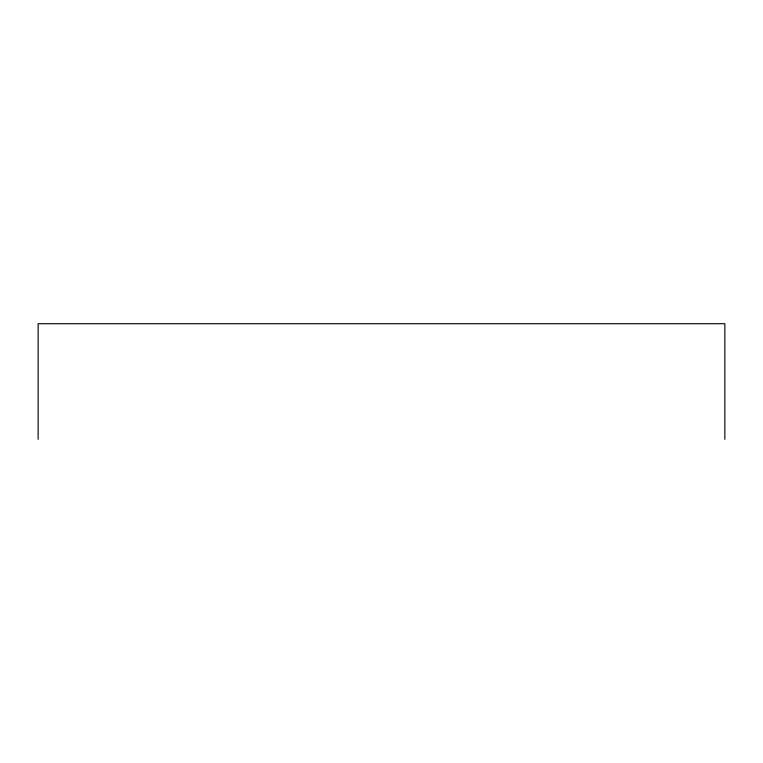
<?xml version="1.0" encoding="UTF-8"?>
<svg xmlns="http://www.w3.org/2000/svg" width="763" height="763" viewBox="0 0 763 763"><rect width="100%" height="100%" fill="white"/><g stroke="black" fill="none" stroke-linecap="round" stroke-linejoin="round"><path stroke-width="1.14" d="M724.85 439.288L724.85 323.712L38.15 323.712L38.15 439.288"/></g></svg>
